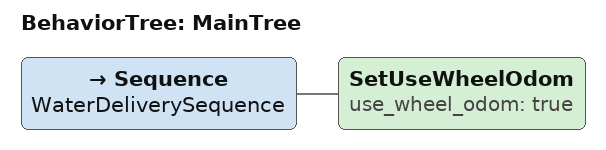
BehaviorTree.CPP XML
<root main_tree_to_execute="MainTree">
  <BehaviorTree ID="MainTree">
    <Sequence name="WaterDeliverySequence">
      <!-- 夹取水桶 -->
      <!--ClampWater name="clamp_water"/-->
      <SetUseWheelOdom use_wheel_odom="true"/>
    </Sequence>
  </BehaviorTree>
</root>
